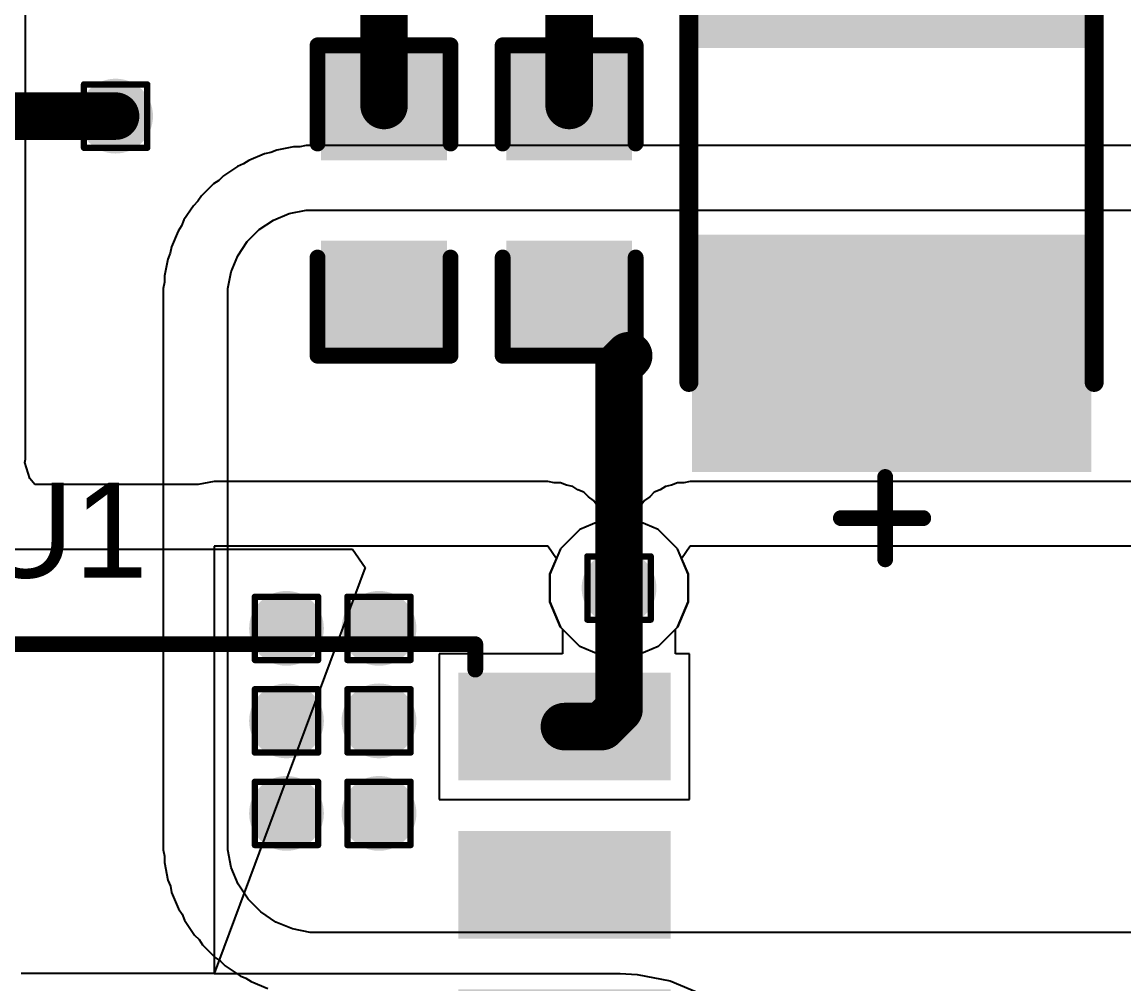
# Model space of a CAD drawing. Header units: inches. Extents: x -40 to 219, y 2 to 133.
# Drawn here: x 9.13 to 17.97, y 43.13 to 50.84 of the extents above; entities that cross this region are included whole.
import ezdxf

# ---------------------------------------------------------------- set-up
doc = ezdxf.new("R2010")
doc.units = ezdxf.units.IN
for name, color, linetype in [('Bottom Layer', 5, 'Continuous'), ('Drill Drawing', 1, 'Continuous'), ('Top Layer', 1, 'Continuous'), ('Top Overlay', 2, 'Continuous'), ('Top Paste', 8, 'Continuous'), ('Top Solder', 216, 'Continuous'), ('Via Holes', 16, 'Continuous')]:
    doc.layers.add(name, color=color, linetype=linetype)
doc.styles.add('Arial', font='', dxfattribs={"height": 0.2})
doc.styles.get('Arial').set_extended_font_data('Arial')

# ---------------------------------------------------------------- blocks, each defined once
blk = doc.blocks.new('SOP_8L_26')
at = {"layer": 'Top Layer'}
for points in [[(-3.44999945, 2.23500315), (-1.94999991, 2.23500315), (-1.94999991, 1.57500193), (-3.44999945, 1.57500193)], [(1.95000245, 2.23500569), (3.45000199, 2.23500569), (3.45000199, 1.57500447), (1.95000245, 1.57500447)], [(-3.44999183, 0.9649980699999999), (-1.94999229, 0.9649980699999999), (-1.94999229, 0.30499685), (-3.44999183, 0.30499685)], [(1.95000499, 0.9649980699999999), (3.45000453, 0.9649980699999999), (3.45000453, 0.30499685), (1.95000499, 0.30499685)], [(-3.44999437, -0.30500447), (-1.94999483, -0.30500447), (-1.94999483, -0.96500569), (-3.44999437, -0.96500569)], [(1.95000499, -0.30499685), (3.45000453, -0.30499685), (3.45000453, -0.9649980699999999), (1.95000499, -0.9649980699999999)], [(-3.449996909999999, -1.57499939), (-1.94999737, -1.57499939), (-1.94999737, -2.23500061), (-3.449996909999999, -2.23500061)], [(1.95000245, -1.57500193), (3.45000199, -1.57500193), (3.45000199, -2.23500315), (1.95000245, -2.23500315)]]:
    blk.add_hatch(color=1, dxfattribs=at).paths.add_polyline_path(points)
at = {"layer": 'Top Overlay'}
blk.add_hatch(color=2, dxfattribs=at).paths.add_polyline_path([(-1.85500518, 1.57479746), (-1.57560518, 1.57479746), (-1.57560518, 2.23519746), (-1.85500518, 2.23519746)])
at = {"layer": 'Top Paste'}
for points in [[(-3.44999945, 2.23500315), (-1.94999991, 2.23500315), (-1.94999991, 1.57500193), (-3.44999945, 1.57500193)], [(1.95000245, 2.23500569), (3.45000199, 2.23500569), (3.45000199, 1.57500447), (1.95000245, 1.57500447)], [(-3.44999183, 0.9649980699999999), (-1.94999229, 0.9649980699999999), (-1.94999229, 0.30499685), (-3.44999183, 0.30499685)], [(1.95000499, 0.9649980699999999), (3.45000453, 0.9649980699999999), (3.45000453, 0.30499685), (1.95000499, 0.30499685)], [(-3.44999437, -0.30500447), (-1.94999483, -0.30500447), (-1.94999483, -0.96500569), (-3.44999437, -0.96500569)], [(1.95000499, -0.30499685), (3.45000453, -0.30499685), (3.45000453, -0.9649980699999999), (1.95000499, -0.9649980699999999)], [(-3.449996909999999, -1.57499939), (-1.94999737, -1.57499939), (-1.94999737, -2.23500061), (-3.449996909999999, -2.23500061)], [(1.95000245, -1.57500193), (3.45000199, -1.57500193), (3.45000199, -2.23500315), (1.95000245, -2.23500315)]]:
    blk.add_hatch(color=8, dxfattribs=at).paths.add_polyline_path(points)
at = {"layer": 'Top Solder'}
for points in [[(-3.55159945, 2.33660315), (-1.84839991, 2.33660315), (-1.84839991, 1.47340193), (-3.55159945, 1.47340193)], [(1.84840245, 2.33660569), (3.55160199, 2.33660569), (3.55160199, 1.47340447), (1.84840245, 1.47340447)], [(-3.55159183, 1.06659807), (-1.84839229, 1.06659807), (-1.84839229, 0.20339685), (-3.55159183, 0.20339685)], [(1.84840499, 1.06659807), (3.55160453, 1.06659807), (3.55160453, 0.20339685), (1.84840499, 0.20339685)], [(-3.55159437, -0.20340447), (-1.84839483, -0.20340447), (-1.84839483, -1.06660569), (-3.55159437, -1.06660569)], [(1.84840499, -0.20339685), (3.55160453, -0.20339685), (3.55160453, -1.06659807), (1.84840499, -1.06659807)], [(-3.55159691, -1.47339939), (-1.84839737, -1.47339939), (-1.84839737, -2.33660061), (-3.55159691, -2.33660061)], [(1.84840245, -1.47340193), (3.55160199, -1.47340193), (3.55160199, -2.33660315), (1.84840245, -2.33660315)]]:
    blk.add_hatch(color=216, dxfattribs=at).paths.add_polyline_path(points)
at = {"layer": 'Top Overlay'}
for points in [[(-1.98559674, 2.5654, 0.127, 0.127, 0), (-1.98559928, 2.36220254, 0.127, 0.127, 0)], [(2.07840326, 2.5654, 0.127, 0.127, 0), (-1.98559674, 2.5654, 0.127, 0.127, 0)], [(2.0784058, 2.36220254, 0.127, 0.127, 0), (2.07840326, 2.5654, 0.127, 0.127, 0)], [(-3.82349756, 1.8415, 0.127, 0.127, 0), (-3.8235001, 2.09550508, 0.127, 0.127, 0)], [(-3.69649502, 1.96849746, 0.127, 0.127, 0), (-3.8235001, 2.09550508, 0.127, 0.127, 0)], [(-3.69649502, 1.96849746, 0.127, 0.127, 0), (-3.82349756, 1.8415, 0.127, 0.127, 0)], [(-1.98559674, -2.56540254, 0.127, 0.127, 0), (-1.98559928, -2.3622, 0.127, 0.127, 0)], [(2.0784058, -2.36220254, 0.127, 0.127, 0), (2.07840326, -2.5654, 0.127, 0.127, 0)], [(2.07840326, -2.5654, 0.127, 0.127, 0), (-1.98559674, -2.56540254, 0.127, 0.127, 0)]]:
    blk.add_lwpolyline(points, format="xyseb", dxfattribs=at)
for points in [[(-2.01734674, 2.5654, 0.0635, 0.0635, 1), (-1.95384674, 2.5654, 0.0635, 0.0635, 1)], [(-2.01734674, 2.5654, 0.0635, 0.0635, 1), (-1.95384674, 2.5654, 0.0635, 0.0635, 1)], [(2.04665326, 2.5654, 0.0635, 0.0635, 1), (2.11015326, 2.5654, 0.0635, 0.0635, 1)], [(2.04665326, 2.5654, 0.0635, 0.0635, 1), (2.11015326, 2.5654, 0.0635, 0.0635, 1)], [(-2.01734928, 2.36220254, 0.0635, 0.0635, 1), (-1.95384928, 2.36220254, 0.0635, 0.0635, 1)], [(2.0466558, 2.36220254, 0.0635, 0.0635, 1), (2.1101558, 2.36220254, 0.0635, 0.0635, 1)], [(-3.8552501, 2.09550508, 0.0635, 0.0635, 1), (-3.7917501, 2.09550508, 0.0635, 0.0635, 1)], [(-3.8552501, 2.09550508, 0.0635, 0.0635, 1), (-3.7917501, 2.09550508, 0.0635, 0.0635, 1)], [(-3.72824502, 1.96849746, 0.0635, 0.0635, 1), (-3.66474502, 1.96849746, 0.0635, 0.0635, 1)], [(-3.72824502, 1.96849746, 0.0635, 0.0635, 1), (-3.66474502, 1.96849746, 0.0635, 0.0635, 1)], [(-3.85524756, 1.8415, 0.0635, 0.0635, 1), (-3.79174756, 1.8415, 0.0635, 0.0635, 1)], [(-3.85524756, 1.8415, 0.0635, 0.0635, 1), (-3.79174756, 1.8415, 0.0635, 0.0635, 1)], [(-2.01734928, -2.3622, 0.0635, 0.0635, 1), (-1.95384928, -2.3622, 0.0635, 0.0635, 1)], [(2.0466558, -2.36220254, 0.0635, 0.0635, 1), (2.1101558, -2.36220254, 0.0635, 0.0635, 1)], [(-2.01734674, -2.56540254, 0.0635, 0.0635, 1), (-1.95384674, -2.56540254, 0.0635, 0.0635, 1)], [(-2.01734674, -2.56540254, 0.0635, 0.0635, 1), (-1.95384674, -2.56540254, 0.0635, 0.0635, 1)], [(2.04665326, -2.5654, 0.0635, 0.0635, 1), (2.11015326, -2.5654, 0.0635, 0.0635, 1)], [(2.04665326, -2.5654, 0.0635, 0.0635, 1), (2.11015326, -2.5654, 0.0635, 0.0635, 1)]]:
    blk.add_lwpolyline(points, format="xyseb", close=True, dxfattribs=at)
blk = doc.blocks.new('C____B_209')
at = {"layer": 'Top Layer'}
for points in [[(-2.55000125, -1.49999446), (-2.55000125, 1.50000462), (-0.8500021099999997, 1.50000462), (-0.8500021100000001, -1.49999446)], [(0.8499995699999998, -1.49999446), (0.84999957, 1.50000462), (2.54999871, 1.50000462), (2.54999871, -1.49999446)]]:
    blk.add_hatch(color=1, dxfattribs=at).paths.add_polyline_path(points)
at = {"layer": 'Top Paste'}
for points in [[(-2.55000125, -1.49999446), (-2.55000125, 1.50000462), (-0.8500021099999997, 1.50000462), (-0.8500021100000001, -1.49999446)], [(0.8499995699999998, -1.49999446), (0.84999957, 1.50000462), (2.54999871, 1.50000462), (2.54999871, -1.49999446)]]:
    blk.add_hatch(color=8, dxfattribs=at).paths.add_polyline_path(points)
at = {"layer": 'Top Solder'}
for points in [[(-2.65160125, -1.60159446), (-2.65160125, 1.60160462), (-0.7484021099999998, 1.60160462), (-0.7484021100000001, -1.60159446)], [(0.7483995699999998, -1.60159446), (0.7483995700000001, 1.60160462), (2.65159871, 1.60160462), (2.65159871, -1.60159446)]]:
    blk.add_hatch(color=216, dxfattribs=at).paths.add_polyline_path(points)
at = {"layer": 'Top Overlay'}
for points in [[(-1.93413888, 1.62560254, 0.1524, 0.1524, 0), (2.02826366, 1.6256, 0.1524, 0.1524, 0)], [(-3.02260254, 0.40640508, 0.127, 0.127, 0), (-3.0226, -0.25399746, 0.127, 0.127, 0)], [(-3.35280254, 0.05080508, 0.127, 0.127, 0), (-2.6924, 0.05080253999999999, 0.127, 0.127, 0)], [(-1.93413888, -1.62559746, 0.1524, 0.1524, 0), (2.02826366, -1.6256, 0.1524, 0.1524, 0)]]:
    blk.add_lwpolyline(points, format="xyseb", dxfattribs=at)
for points in [[(-1.97223888, 1.62560254, 0.0762, 0.0762, 1), (-1.89603888, 1.62560254, 0.0762, 0.0762, 1)], [(1.99016366, 1.6256, 0.0762, 0.0762, 1), (2.06636366, 1.6256, 0.0762, 0.0762, 1)], [(-3.05435254, 0.40640508, 0.0635, 0.0635, 1), (-2.99085254, 0.40640508, 0.0635, 0.0635, 1)], [(-3.38455254, 0.05080508, 0.0635, 0.0635, 1), (-3.32105254, 0.05080508, 0.0635, 0.0635, 1)], [(-2.72415, 0.05080253999999999, 0.0635, 0.0635, 1), (-2.66065, 0.05080253999999999, 0.0635, 0.0635, 1)], [(-3.05435, -0.25399746, 0.0635, 0.0635, 1), (-2.99085, -0.25399746, 0.0635, 0.0635, 1)], [(-1.97223888, -1.62559746, 0.0762, 0.0762, 1), (-1.89603888, -1.62559746, 0.0762, 0.0762, 1)], [(1.99016366, -1.6256, 0.0762, 0.0762, 1), (2.06636366, -1.6256, 0.0762, 0.0762, 1)]]:
    blk.add_lwpolyline(points, format="xyseb", close=True, dxfattribs=at)
blk = doc.blocks.new('C___0603_210')
at = {"layer": 'Top Layer'}
for points in [[(-0.3809999999999999, 0.4445), (-0.3809999999999999, -0.4445), (-1.143, -0.4445), (-1.143, 0.4445)], [(1.14299746, 0.4445), (1.14299746, -0.4445), (0.38099746, -0.4445), (0.38099746, 0.4445)]]:
    blk.add_hatch(color=1, dxfattribs=at).paths.add_polyline_path(points)
at = {"layer": 'Top Paste'}
for points in [[(-0.3809999999999999, 0.4445), (-0.3809999999999999, -0.4445), (-1.143, -0.4445), (-1.143, 0.4445)], [(1.14299746, 0.4445), (1.14299746, -0.4445), (0.38099746, -0.4445), (0.38099746, 0.4445)]]:
    blk.add_hatch(color=8, dxfattribs=at).paths.add_polyline_path(points)
at = {"layer": 'Top Solder'}
for points in [[(-0.3210001199999999, 0.50449988), (-0.3210001199999999, -0.50449988), (-1.20299988, -0.50449988), (-1.20299988, 0.50449988)], [(1.20299734, 0.50449988), (1.20299734, -0.50449988), (0.32099758, -0.50449988), (0.32099758, 0.50449988)]]:
    blk.add_hatch(color=216, dxfattribs=at).paths.add_polyline_path(points)
at = {"layer": 'Top Overlay'}
for points in [[(-0.45720254, 0.5334, 0.127, 0.127, 0), (-1.24460254, 0.5334, 0.127, 0.127, 0)], [(-1.24460254, -0.5334, 0.127, 0.127, 0), (-1.24460254, 0.5334, 0.127, 0.127, 0)], [(1.2446, 0.53339492, 0.127, 0.127, 0), (0.4571999999999999, 0.5334, 0.127, 0.127, 0)], [(1.24459492, -0.5334, 0.127, 0.127, 0), (1.2446, 0.53339492, 0.127, 0.127, 0)], [(-0.45720254, -0.5334, 0.127, 0.127, 0), (-1.24460254, -0.5334, 0.127, 0.127, 0)], [(1.24459492, -0.5334, 0.127, 0.127, 0), (0.45720254, -0.5333974599999999, 0.127, 0.127, 0)]]:
    blk.add_lwpolyline(points, format="xyseb", dxfattribs=at)
for points in [[(-1.27635254, 0.5334, 0.0635, 0.0635, 1), (-1.21285254, 0.5334, 0.0635, 0.0635, 1)], [(-1.27635254, 0.5334, 0.0635, 0.0635, 1), (-1.21285254, 0.5334, 0.0635, 0.0635, 1)], [(-0.4889525399999999, 0.5334, 0.0635, 0.0635, 1), (-0.42545254, 0.5334, 0.0635, 0.0635, 1)], [(0.42545, 0.5334, 0.0635, 0.0635, 1), (0.4889499999999999, 0.5334, 0.0635, 0.0635, 1)], [(1.21285, 0.53339492, 0.0635, 0.0635, 1), (1.27635, 0.53339492, 0.0635, 0.0635, 1)], [(1.21285, 0.53339492, 0.0635, 0.0635, 1), (1.27635, 0.53339492, 0.0635, 0.0635, 1)], [(-1.27635254, -0.5334, 0.0635, 0.0635, 1), (-1.21285254, -0.5334, 0.0635, 0.0635, 1)], [(-1.27635254, -0.5334, 0.0635, 0.0635, 1), (-1.21285254, -0.5334, 0.0635, 0.0635, 1)], [(-0.4889525399999999, -0.5334, 0.0635, 0.0635, 1), (-0.42545254, -0.5334, 0.0635, 0.0635, 1)], [(0.42545254, -0.5333974599999999, 0.0635, 0.0635, 1), (0.4889525399999999, -0.5333974599999999, 0.0635, 0.0635, 1)], [(1.21284492, -0.5334, 0.0635, 0.0635, 1), (1.27634492, -0.5334, 0.0635, 0.0635, 1)], [(1.21284492, -0.5334, 0.0635, 0.0635, 1), (1.27634492, -0.5334, 0.0635, 0.0635, 1)]]:
    blk.add_lwpolyline(points, format="xyseb", close=True, dxfattribs=at)
blk = doc.blocks.new('C___0603_211')
at = {"layer": 'Top Layer'}
for points in [[(-0.38099746, 0.44450254), (-0.38099746, -0.44449746), (-1.14299746, -0.44449746), (-1.14299746, 0.44450254)], [(1.143, 0.4445), (1.143, -0.4445), (0.3809999999999999, -0.4445), (0.3809999999999999, 0.4445)]]:
    blk.add_hatch(color=1, dxfattribs=at).paths.add_polyline_path(points)
at = {"layer": 'Top Paste'}
for points in [[(-0.38099746, 0.44450254), (-0.38099746, -0.44449746), (-1.14299746, -0.44449746), (-1.14299746, 0.44450254)], [(1.143, 0.4445), (1.143, -0.4445), (0.3809999999999999, -0.4445), (0.3809999999999999, 0.4445)]]:
    blk.add_hatch(color=8, dxfattribs=at).paths.add_polyline_path(points)
at = {"layer": 'Top Solder'}
for points in [[(-0.32099758, 0.50450242), (-0.32099758, -0.50449734), (-1.20299734, -0.50449734), (-1.20299734, 0.50450242)], [(1.20299988, 0.50449988), (1.20299988, -0.50449988), (0.3210001199999999, -0.50449988), (0.3210001199999999, 0.50449988)]]:
    blk.add_hatch(color=216, dxfattribs=at).paths.add_polyline_path(points)
at = {"layer": 'Top Overlay'}
for points in [[(-1.2446, 0.5333974599999999, 0.127, 0.127, 0), (-0.45719238, 0.5334, 0.127, 0.127, 0)], [(-1.24459492, -0.5334, 0.127, 0.127, 0), (-1.2446, 0.5333974599999999, 0.127, 0.127, 0)], [(1.2446, 0.5334, 0.127, 0.127, 0), (0.45720254, 0.5334, 0.127, 0.127, 0)], [(1.24460254, -0.5334, 0.127, 0.127, 0), (1.2446, 0.5334, 0.127, 0.127, 0)], [(-0.4571949199999999, -0.5334, 0.127, 0.127, 0), (-1.24459492, -0.5334, 0.127, 0.127, 0)], [(1.24460254, -0.5334, 0.127, 0.127, 0), (0.45720254, -0.5334, 0.127, 0.127, 0)]]:
    blk.add_lwpolyline(points, format="xyseb", dxfattribs=at)
for points in [[(-1.27635, 0.5333974599999999, 0.0635, 0.0635, 1), (-1.21285, 0.5333974599999999, 0.0635, 0.0635, 1)], [(-1.27635, 0.5333974599999999, 0.0635, 0.0635, 1), (-1.21285, 0.5333974599999999, 0.0635, 0.0635, 1)], [(-0.48894238, 0.5334, 0.0635, 0.0635, 1), (-0.42544238, 0.5334, 0.0635, 0.0635, 1)], [(0.42545254, 0.5334, 0.0635, 0.0635, 1), (0.4889525399999999, 0.5334, 0.0635, 0.0635, 1)], [(1.21285, 0.5334, 0.0635, 0.0635, 1), (1.27635, 0.5334, 0.0635, 0.0635, 1)], [(1.21285, 0.5334, 0.0635, 0.0635, 1), (1.27635, 0.5334, 0.0635, 0.0635, 1)], [(-1.27634492, -0.5334, 0.0635, 0.0635, 1), (-1.21284492, -0.5334, 0.0635, 0.0635, 1)], [(-1.27634492, -0.5334, 0.0635, 0.0635, 1), (-1.21284492, -0.5334, 0.0635, 0.0635, 1)], [(-0.48894492, -0.5334, 0.0635, 0.0635, 1), (-0.4254449199999999, -0.5334, 0.0635, 0.0635, 1)], [(0.42545254, -0.5334, 0.0635, 0.0635, 1), (0.4889525399999999, -0.5334, 0.0635, 0.0635, 1)], [(1.21285254, -0.5334, 0.0635, 0.0635, 1), (1.27635254, -0.5334, 0.0635, 0.0635, 1)], [(1.21285254, -0.5334, 0.0635, 0.0635, 1), (1.27635254, -0.5334, 0.0635, 0.0635, 1)]]:
    blk.add_lwpolyline(points, format="xyseb", close=True, dxfattribs=at)

msp = doc.modelspace()

# ---------------------------------------------------------------- hatches: boundary and pattern name
at = {"layer": 'Bottom Layer'}
h = msp.add_hatch(color=5, dxfattribs=at)
edge = h.paths.add_edge_path()
edge.add_arc((9.87673666, 50.08939182), 0.2999994, 0, 360)
h = msp.add_hatch(color=5, dxfattribs=at)
edge = h.paths.add_edge_path()
edge.add_arc((13.91535698, 46.30455306), 0.2999994, 0, 360)
h = msp.add_hatch(color=5, dxfattribs=at)
edge = h.paths.add_edge_path()
edge.add_arc((11.24762038, 45.98099261999999), 0.2999994, 0, 360)
h = msp.add_hatch(color=5, dxfattribs=at)
edge = h.paths.add_edge_path()
edge.add_arc((11.98960772, 45.98099261999999), 0.2999994, 0, 360)
h = msp.add_hatch(color=5, dxfattribs=at)
edge = h.paths.add_edge_path()
edge.add_arc((11.24762038, 45.23900527999999), 0.2999994, 0, 360)
h = msp.add_hatch(color=5, dxfattribs=at)
edge = h.paths.add_edge_path()
edge.add_arc((11.98960772, 45.23900527999999), 0.2999994, 0, 360)
h = msp.add_hatch(color=5, dxfattribs=at)
edge = h.paths.add_edge_path()
edge.add_arc((11.24762038, 44.49701794), 0.2999994, 0, 360)
h = msp.add_hatch(color=5, dxfattribs=at)
edge = h.paths.add_edge_path()
edge.add_arc((11.98960772, 44.49701794), 0.2999994, 0, 360)
at = {"layer": 'Top Layer'}
h = msp.add_hatch(color=1, dxfattribs=at)
edge = h.paths.add_edge_path()
edge.add_arc((9.87673666, 50.08939182), 0.2999994, 0, 360)
h = msp.add_hatch(color=1, dxfattribs=at)
edge = h.paths.add_edge_path()
edge.add_arc((13.91535698, 46.30455306), 0.2999994, 0, 360)
h = msp.add_hatch(color=1, dxfattribs=at)
edge = h.paths.add_edge_path()
edge.add_arc((11.24762038, 45.98099261999999), 0.2999994, 0, 360)
h = msp.add_hatch(color=1, dxfattribs=at)
edge = h.paths.add_edge_path()
edge.add_arc((11.98960772, 45.98099261999999), 0.2999994, 0, 360)
h = msp.add_hatch(color=1, dxfattribs=at)
edge = h.paths.add_edge_path()
edge.add_arc((11.24762038, 45.23900527999999), 0.2999994, 0, 360)
h = msp.add_hatch(color=1, dxfattribs=at)
edge = h.paths.add_edge_path()
edge.add_arc((11.98960772, 45.23900527999999), 0.2999994, 0, 360)
h = msp.add_hatch(color=1, dxfattribs=at)
edge = h.paths.add_edge_path()
edge.add_arc((11.24762038, 44.49701794), 0.2999994, 0, 360)
h = msp.add_hatch(color=1, dxfattribs=at)
edge = h.paths.add_edge_path()
edge.add_arc((11.98960772, 44.49701794), 0.2999994, 0, 360)
at = {"layer": 'Via Holes'}
h = msp.add_hatch(color=7, dxfattribs=at)
edge = h.paths.add_edge_path()
edge.add_arc((9.87673666, 50.08939182), 0.1499997, 0, 360)
h = msp.add_hatch(color=7, dxfattribs=at)
edge = h.paths.add_edge_path()
edge.add_arc((13.91535698, 46.30455306), 0.1499997, 0, 360)
h = msp.add_hatch(color=7, dxfattribs=at)
edge = h.paths.add_edge_path()
edge.add_arc((11.24762038, 45.98099261999999), 0.1499997, 0, 360)
h = msp.add_hatch(color=7, dxfattribs=at)
edge = h.paths.add_edge_path()
edge.add_arc((11.98960772, 45.98099261999999), 0.1499997, 0, 360)
h = msp.add_hatch(color=7, dxfattribs=at)
edge = h.paths.add_edge_path()
edge.add_arc((11.24762038, 45.23900527999999), 0.1499997, 0, 360)
h = msp.add_hatch(color=7, dxfattribs=at)
edge = h.paths.add_edge_path()
edge.add_arc((11.98960772, 45.23900527999999), 0.1499997, 0, 360)
h = msp.add_hatch(color=7, dxfattribs=at)
edge = h.paths.add_edge_path()
edge.add_arc((11.24762038, 44.49701794), 0.1499997, 0, 360)
h = msp.add_hatch(color=7, dxfattribs=at)
edge = h.paths.add_edge_path()
edge.add_arc((11.98960772, 44.49701794), 0.1499997, 0, 360)

# ---------------------------------------------------------------- linework, layer by layer
at = {"layer": 'Bottom Layer'}
for p, q in [((9.153951719999998, 47.4218), (9.153954259999999, 53.62142692)), ((9.153951719999998, 47.33924238), (9.153951719999998, 47.4218)), ((9.148445, 47.311564), (9.153951719999998, 47.33924238)), ((9.1887802, 47.18362928), (9.148445, 47.311564)), ((9.22970722, 47.13376146), (9.1887802, 47.18362928)), ((10.53944806, 47.13376146), (9.22970722, 47.13376146)), ((10.668, 47.15933164), (10.53944806, 47.13376146)), ((13.34525652, 47.15933164), (10.668, 47.15933164)), ((13.39528944, 47.14937991999999), (13.34525652, 47.15933164)), ((13.4463028, 47.14937991999999), (13.39528944, 47.14937991999999)), ((13.4934325, 47.12985748), (13.4463028, 47.14937991999999)), ((13.54346796, 47.11990575999999), (13.4934325, 47.12985748)), ((13.58588342, 47.09156444), (13.54346796, 47.11990575999999)), ((14.287246, 47.11990322), (14.24483054, 47.0915619)), ((14.33727892, 47.12985493999999), (14.287246, 47.11990322)), ((14.38441624, 47.14937991999999), (14.33727892, 47.12985493999999)), ((14.43543214, 47.14937738), (14.38441624, 47.14937991999999)), ((14.48545744, 47.1593291), (14.43543214, 47.14937738)), ((21.0796632, 47.15932656), (14.48545744, 47.1593291)), ((13.63301566, 47.072042), (13.58588342, 47.09156444)), ((13.66908874, 47.03596892), (13.63301566, 47.072042)), ((13.7115042, 47.0076276), (13.66908874, 47.03596892)), ((14.1616303, 47.03596892), (14.11920976, 47.00762506)), ((14.19770338, 47.072042), (14.1616303, 47.03596892)), ((14.24483054, 47.0915619), (14.19770338, 47.072042)), ((13.73984806, 46.96520706), (13.7115042, 47.0076276)), ((13.77591606, 46.92913906), (13.73984806, 46.96520706)), ((14.09086844, 46.96520959999999), (14.05480044, 46.9291416)), ((14.11920976, 47.00762506), (14.09086844, 46.96520959999999)), ((13.81334296, 46.87312698), (13.77591606, 46.92913906)), ((13.87987572, 46.85565432), (13.81334296, 46.87312698)), ((13.95085094, 46.85565432), (13.87987572, 46.85565432)), ((14.017371, 46.87312698), (13.95085094, 46.85565432)), ((14.05480044, 46.9291416), (14.017371, 46.87312698)), ((8.89028194, 46.61580974), (11.77647886, 46.61580974)), ((10.668, 46.64137992), (10.668, 43.21237992)), ((13.34525652, 46.64137992), (10.668, 46.64137992)), ((11.77647886, 46.61580974), (11.87798234, 46.46982832)), ((13.41314564, 46.53977738), (13.34525652, 46.64137992)), ((14.48545744, 46.64137737999999), (14.41756832, 46.53977738)), ((21.07967082, 46.64137484), (14.48545744, 46.64137737999999)), ((13.36135758, 46.41475096), (13.41314564, 46.53977738)), ((14.41756832, 46.53977738), (14.46935638, 46.41475096)), ((11.87798234, 46.46982832), (10.668, 43.21237992)), ((13.36135758, 46.19435516), (13.36135758, 46.41475096)), ((14.46935638, 46.41475096), (14.46935638, 46.19435516)), ((13.44569828, 45.9907386), (13.36135758, 46.19435516)), ((14.46935638, 46.19435516), (14.38501568, 45.9907386)), ((13.60154252, 45.83489436), (13.44569828, 45.9907386)), ((14.38501568, 45.9907386), (14.22917144, 45.83489436)), ((13.80515908, 45.75055366), (13.60154252, 45.83489436)), ((14.22917144, 45.83489436), (14.02555488, 45.75055366)), ((14.02555488, 45.75055366), (13.80515908, 45.75055366)), ((10.668, 43.21237992), (9.118599999999999, 43.21237992)), ((10.668, 43.21237992), (13.19641506, 43.21237992)), ((13.19641506, 43.21237992), (13.92559318, 43.21238246)), ((13.92559318, 43.21238246), (14.06054338, 43.20574544)), ((14.06054338, 43.20574544), (14.32526218, 43.1530887)), ((14.32526218, 43.1530887), (14.5746216, 43.04980214))]:
    msp.add_line(p, q, dxfattribs=at)
for points in [[(13.91535698, 48.09025942, 0.3809999999999999, 0.3809999999999999, 0), (13.99306828, 48.16797072, 0.3809999999999999, 0.3809999999999999, 0)], [(13.91535698, 46.30455306, 0.3809999999999999, 0.3809999999999999, 0), (13.91535698, 48.09025942, 0.3809999999999999, 0.3809999999999999, 0)]]:
    msp.add_lwpolyline(points, format="xyseb", dxfattribs=at)
for points in [[(13.89781828, 48.16797072, 0.1905, 0.1905, 1), (14.08831828, 48.16797072, 0.1905, 0.1905, 1)], [(13.82010698, 48.09025942, 0.1905, 0.1905, 1), (14.01060698, 48.09025942, 0.1905, 0.1905, 1)], [(13.82010698, 48.09025942, 0.1905, 0.1905, 1), (14.01060698, 48.09025942, 0.1905, 0.1905, 1)], [(13.82010698, 46.30455306, 0.1905, 0.1905, 1), (14.01060698, 46.30455306, 0.1905, 0.1905, 1)]]:
    msp.add_lwpolyline(points, format="xyseb", close=True, dxfattribs=at)
at = {"layer": 'Drill Drawing'}
for points in [[(9.62273666, 50.34339182, 0.0508, 0.0508, 0), (10.13073666, 50.34339182, 0.0508, 0.0508, 0)], [(9.62273666, 49.83539182, 0.0508, 0.0508, 0), (9.62273666, 50.34339182, 0.0508, 0.0508, 0)], [(10.13073666, 49.83539182, 0.0508, 0.0508, 0), (10.13073666, 50.34339182, 0.0508, 0.0508, 0)], [(9.62273666, 49.83539182, 0.0508, 0.0508, 0), (10.13073666, 49.83539182, 0.0508, 0.0508, 0)], [(13.66135698, 46.55855306, 0.0508, 0.0508, 0), (14.16935698, 46.55855306, 0.0508, 0.0508, 0)], [(13.66135698, 46.05055306, 0.0508, 0.0508, 0), (13.66135698, 46.55855306, 0.0508, 0.0508, 0)], [(14.16935698, 46.05055306, 0.0508, 0.0508, 0), (14.16935698, 46.55855306, 0.0508, 0.0508, 0)], [(10.99362038, 46.23499262, 0.0508, 0.0508, 0), (11.50162038, 46.23499262, 0.0508, 0.0508, 0)], [(10.99362038, 45.72699262, 0.0508, 0.0508, 0), (10.99362038, 46.23499262, 0.0508, 0.0508, 0)], [(11.50162038, 45.72699262, 0.0508, 0.0508, 0), (11.50162038, 46.23499262, 0.0508, 0.0508, 0)], [(11.73560772, 46.23499262, 0.0508, 0.0508, 0), (12.24360772, 46.23499262, 0.0508, 0.0508, 0)], [(11.73560772, 45.72699262, 0.0508, 0.0508, 0), (11.73560772, 46.23499262, 0.0508, 0.0508, 0)], [(12.24360772, 45.72699262, 0.0508, 0.0508, 0), (12.24360772, 46.23499262, 0.0508, 0.0508, 0)], [(13.66135698, 46.05055306, 0.0508, 0.0508, 0), (14.16935698, 46.05055306, 0.0508, 0.0508, 0)], [(10.99362038, 45.72699262, 0.0508, 0.0508, 0), (11.50162038, 45.72699262, 0.0508, 0.0508, 0)], [(11.73560772, 45.72699262, 0.0508, 0.0508, 0), (12.24360772, 45.72699262, 0.0508, 0.0508, 0)], [(10.99362038, 45.49300528, 0.0508, 0.0508, 0), (11.50162038, 45.49300528, 0.0508, 0.0508, 0)], [(10.99362038, 44.98500528, 0.0508, 0.0508, 0), (10.99362038, 45.49300528, 0.0508, 0.0508, 0)], [(11.50162038, 44.98500528, 0.0508, 0.0508, 0), (11.50162038, 45.49300528, 0.0508, 0.0508, 0)], [(11.73560772, 45.49300528, 0.0508, 0.0508, 0), (12.24360772, 45.49300528, 0.0508, 0.0508, 0)], [(11.73560772, 44.98500528, 0.0508, 0.0508, 0), (11.73560772, 45.49300528, 0.0508, 0.0508, 0)], [(12.24360772, 44.98500528, 0.0508, 0.0508, 0), (12.24360772, 45.49300528, 0.0508, 0.0508, 0)], [(10.99362038, 44.98500528, 0.0508, 0.0508, 0), (11.50162038, 44.98500528, 0.0508, 0.0508, 0)], [(11.73560772, 44.98500528, 0.0508, 0.0508, 0), (12.24360772, 44.98500528, 0.0508, 0.0508, 0)], [(10.99362038, 44.75101794, 0.0508, 0.0508, 0), (11.50162038, 44.75101794, 0.0508, 0.0508, 0)], [(10.99362038, 44.24301794, 0.0508, 0.0508, 0), (10.99362038, 44.75101794, 0.0508, 0.0508, 0)], [(11.50162038, 44.24301794, 0.0508, 0.0508, 0), (11.50162038, 44.75101794, 0.0508, 0.0508, 0)], [(11.73560772, 44.75101794, 0.0508, 0.0508, 0), (12.24360772, 44.75101794, 0.0508, 0.0508, 0)], [(11.73560772, 44.24301794, 0.0508, 0.0508, 0), (11.73560772, 44.75101794, 0.0508, 0.0508, 0)], [(12.24360772, 44.24301794, 0.0508, 0.0508, 0), (12.24360772, 44.75101794, 0.0508, 0.0508, 0)], [(10.99362038, 44.24301794, 0.0508, 0.0508, 0), (11.50162038, 44.24301794, 0.0508, 0.0508, 0)], [(11.73560772, 44.24301794, 0.0508, 0.0508, 0), (12.24360772, 44.24301794, 0.0508, 0.0508, 0)]]:
    msp.add_lwpolyline(points, format="xyseb", dxfattribs=at)
for points in [[(9.61003666, 50.34339182, 0.0254, 0.0254, 1), (9.63543666, 50.34339182, 0.0254, 0.0254, 1)], [(9.61003666, 50.34339182, 0.0254, 0.0254, 1), (9.63543666, 50.34339182, 0.0254, 0.0254, 1)], [(10.11803666, 50.34339182, 0.0254, 0.0254, 1), (10.14343666, 50.34339182, 0.0254, 0.0254, 1)], [(10.11803666, 50.34339182, 0.0254, 0.0254, 1), (10.14343666, 50.34339182, 0.0254, 0.0254, 1)], [(9.61003666, 49.83539182, 0.0254, 0.0254, 1), (9.63543666, 49.83539182, 0.0254, 0.0254, 1)], [(9.61003666, 49.83539182, 0.0254, 0.0254, 1), (9.63543666, 49.83539182, 0.0254, 0.0254, 1)], [(10.11803666, 49.83539182, 0.0254, 0.0254, 1), (10.14343666, 49.83539182, 0.0254, 0.0254, 1)], [(10.11803666, 49.83539182, 0.0254, 0.0254, 1), (10.14343666, 49.83539182, 0.0254, 0.0254, 1)], [(13.64865698, 46.55855306, 0.0254, 0.0254, 1), (13.67405698, 46.55855306, 0.0254, 0.0254, 1)], [(13.64865698, 46.55855306, 0.0254, 0.0254, 1), (13.67405698, 46.55855306, 0.0254, 0.0254, 1)], [(14.15665698, 46.55855306, 0.0254, 0.0254, 1), (14.18205698, 46.55855306, 0.0254, 0.0254, 1)], [(14.15665698, 46.55855306, 0.0254, 0.0254, 1), (14.18205698, 46.55855306, 0.0254, 0.0254, 1)], [(10.98092038, 46.23499262, 0.0254, 0.0254, 1), (11.00632038, 46.23499262, 0.0254, 0.0254, 1)], [(10.98092038, 46.23499262, 0.0254, 0.0254, 1), (11.00632038, 46.23499262, 0.0254, 0.0254, 1)], [(11.48892038, 46.23499262, 0.0254, 0.0254, 1), (11.51432038, 46.23499262, 0.0254, 0.0254, 1)], [(11.48892038, 46.23499262, 0.0254, 0.0254, 1), (11.51432038, 46.23499262, 0.0254, 0.0254, 1)], [(11.72290772, 46.23499262, 0.0254, 0.0254, 1), (11.74830772, 46.23499262, 0.0254, 0.0254, 1)], [(11.72290772, 46.23499262, 0.0254, 0.0254, 1), (11.74830772, 46.23499262, 0.0254, 0.0254, 1)], [(12.23090772, 46.23499262, 0.0254, 0.0254, 1), (12.25630772, 46.23499262, 0.0254, 0.0254, 1)], [(12.23090772, 46.23499262, 0.0254, 0.0254, 1), (12.25630772, 46.23499262, 0.0254, 0.0254, 1)], [(13.64865698, 46.05055306, 0.0254, 0.0254, 1), (13.67405698, 46.05055306, 0.0254, 0.0254, 1)], [(13.64865698, 46.05055306, 0.0254, 0.0254, 1), (13.67405698, 46.05055306, 0.0254, 0.0254, 1)], [(14.15665698, 46.05055306, 0.0254, 0.0254, 1), (14.18205698, 46.05055306, 0.0254, 0.0254, 1)], [(14.15665698, 46.05055306, 0.0254, 0.0254, 1), (14.18205698, 46.05055306, 0.0254, 0.0254, 1)], [(10.98092038, 45.72699262, 0.0254, 0.0254, 1), (11.00632038, 45.72699262, 0.0254, 0.0254, 1)], [(10.98092038, 45.72699262, 0.0254, 0.0254, 1), (11.00632038, 45.72699262, 0.0254, 0.0254, 1)], [(11.48892038, 45.72699262, 0.0254, 0.0254, 1), (11.51432038, 45.72699262, 0.0254, 0.0254, 1)], [(11.48892038, 45.72699262, 0.0254, 0.0254, 1), (11.51432038, 45.72699262, 0.0254, 0.0254, 1)], [(11.72290772, 45.72699262, 0.0254, 0.0254, 1), (11.74830772, 45.72699262, 0.0254, 0.0254, 1)], [(11.72290772, 45.72699262, 0.0254, 0.0254, 1), (11.74830772, 45.72699262, 0.0254, 0.0254, 1)], [(12.23090772, 45.72699262, 0.0254, 0.0254, 1), (12.25630772, 45.72699262, 0.0254, 0.0254, 1)], [(12.23090772, 45.72699262, 0.0254, 0.0254, 1), (12.25630772, 45.72699262, 0.0254, 0.0254, 1)], [(10.98092038, 45.49300528, 0.0254, 0.0254, 1), (11.00632038, 45.49300528, 0.0254, 0.0254, 1)], [(10.98092038, 45.49300528, 0.0254, 0.0254, 1), (11.00632038, 45.49300528, 0.0254, 0.0254, 1)], [(11.48892038, 45.49300528, 0.0254, 0.0254, 1), (11.51432038, 45.49300528, 0.0254, 0.0254, 1)], [(11.48892038, 45.49300528, 0.0254, 0.0254, 1), (11.51432038, 45.49300528, 0.0254, 0.0254, 1)], [(11.72290772, 45.49300528, 0.0254, 0.0254, 1), (11.74830772, 45.49300528, 0.0254, 0.0254, 1)], [(11.72290772, 45.49300528, 0.0254, 0.0254, 1), (11.74830772, 45.49300528, 0.0254, 0.0254, 1)], [(12.23090772, 45.49300528, 0.0254, 0.0254, 1), (12.25630772, 45.49300528, 0.0254, 0.0254, 1)], [(12.23090772, 45.49300528, 0.0254, 0.0254, 1), (12.25630772, 45.49300528, 0.0254, 0.0254, 1)], [(10.98092038, 44.98500528, 0.0254, 0.0254, 1), (11.00632038, 44.98500528, 0.0254, 0.0254, 1)], [(10.98092038, 44.98500528, 0.0254, 0.0254, 1), (11.00632038, 44.98500528, 0.0254, 0.0254, 1)], [(11.48892038, 44.98500528, 0.0254, 0.0254, 1), (11.51432038, 44.98500528, 0.0254, 0.0254, 1)], [(11.48892038, 44.98500528, 0.0254, 0.0254, 1), (11.51432038, 44.98500528, 0.0254, 0.0254, 1)], [(11.72290772, 44.98500528, 0.0254, 0.0254, 1), (11.74830772, 44.98500528, 0.0254, 0.0254, 1)], [(11.72290772, 44.98500528, 0.0254, 0.0254, 1), (11.74830772, 44.98500528, 0.0254, 0.0254, 1)], [(12.23090772, 44.98500528, 0.0254, 0.0254, 1), (12.25630772, 44.98500528, 0.0254, 0.0254, 1)], [(12.23090772, 44.98500528, 0.0254, 0.0254, 1), (12.25630772, 44.98500528, 0.0254, 0.0254, 1)], [(10.98092038, 44.75101794, 0.0254, 0.0254, 1), (11.00632038, 44.75101794, 0.0254, 0.0254, 1)], [(10.98092038, 44.75101794, 0.0254, 0.0254, 1), (11.00632038, 44.75101794, 0.0254, 0.0254, 1)], [(11.48892038, 44.75101794, 0.0254, 0.0254, 1), (11.51432038, 44.75101794, 0.0254, 0.0254, 1)], [(11.48892038, 44.75101794, 0.0254, 0.0254, 1), (11.51432038, 44.75101794, 0.0254, 0.0254, 1)], [(11.72290772, 44.75101794, 0.0254, 0.0254, 1), (11.74830772, 44.75101794, 0.0254, 0.0254, 1)], [(11.72290772, 44.75101794, 0.0254, 0.0254, 1), (11.74830772, 44.75101794, 0.0254, 0.0254, 1)], [(12.23090772, 44.75101794, 0.0254, 0.0254, 1), (12.25630772, 44.75101794, 0.0254, 0.0254, 1)], [(12.23090772, 44.75101794, 0.0254, 0.0254, 1), (12.25630772, 44.75101794, 0.0254, 0.0254, 1)], [(10.98092038, 44.24301794, 0.0254, 0.0254, 1), (11.00632038, 44.24301794, 0.0254, 0.0254, 1)], [(10.98092038, 44.24301794, 0.0254, 0.0254, 1), (11.00632038, 44.24301794, 0.0254, 0.0254, 1)], [(11.48892038, 44.24301794, 0.0254, 0.0254, 1), (11.51432038, 44.24301794, 0.0254, 0.0254, 1)], [(11.48892038, 44.24301794, 0.0254, 0.0254, 1), (11.51432038, 44.24301794, 0.0254, 0.0254, 1)], [(11.72290772, 44.24301794, 0.0254, 0.0254, 1), (11.74830772, 44.24301794, 0.0254, 0.0254, 1)], [(11.72290772, 44.24301794, 0.0254, 0.0254, 1), (11.74830772, 44.24301794, 0.0254, 0.0254, 1)], [(12.23090772, 44.24301794, 0.0254, 0.0254, 1), (12.25630772, 44.24301794, 0.0254, 0.0254, 1)], [(12.23090772, 44.24301794, 0.0254, 0.0254, 1), (12.25630772, 44.24301794, 0.0254, 0.0254, 1)]]:
    msp.add_lwpolyline(points, format="xyseb", close=True, dxfattribs=at)
at = {"layer": 'Top Layer'}
for p, q in [((11.07192604, 49.78690576), (10.94512416, 49.7343811)), ((11.12195896, 49.79685748), (11.07192604, 49.78690576)), ((11.16909374, 49.81638246), (11.12195896, 49.79685748)), ((11.30370358, 49.84315914), (11.16909374, 49.81638246)), ((11.35472202, 49.84315914), (11.30370358, 49.84315914)), ((11.40475494, 49.85311086), (11.35472202, 49.84315914)), ((20.7161384, 49.85311086), (11.40475494, 49.85311086)), ((10.85558154, 49.68651733999999), (10.74146442, 49.61026654)), ((10.90270616, 49.70603723999999), (10.85558154, 49.68651733999999)), ((10.94512416, 49.7343811), (10.90270616, 49.70603723999999)), ((10.74146442, 49.61026654), (10.70539642, 49.57419854)), ((10.66297588, 49.54585468), (10.56592502, 49.44880381999999)), ((10.70539642, 49.57419854), (10.66297588, 49.54585468)), ((10.56592502, 49.44880381999999), (10.5375837, 49.40638835999999)), ((10.50151062, 49.37031527999999), (10.42526236, 49.25619816)), ((10.5375837, 49.40638835999999), (10.50151062, 49.37031527999999)), ((11.27014256, 49.30838246), (11.40475494, 49.33515913999999)), ((11.40475494, 49.33515913999999), (20.72882316, 49.33515913999999)), ((10.42526236, 49.25619816), (10.40574246, 49.20907354)), ((11.02922356, 49.179607), (11.14334068, 49.25585779999999)), ((11.14334068, 49.25585779999999), (11.27014256, 49.30838246)), ((10.3773986, 49.16665554), (10.32487394, 49.03985366)), ((10.40574246, 49.20907354), (10.3773986, 49.16665554)), ((10.9321727, 49.08255613999999), (11.02922356, 49.179607)), ((10.8559219, 48.96843902), (10.9321727, 49.08255613999999)), ((10.31491968, 48.98981311999999), (10.29539724, 48.94267834)), ((10.32487394, 49.03985366), (10.31491968, 48.98981311999999)), ((10.29539724, 48.94267834), (10.2686231, 48.80806596)), ((10.80339724, 48.84163714), (10.8559219, 48.96843902)), ((10.2686231, 48.80806596), (10.2686231, 48.75705768)), ((10.7766231, 48.70702476), (10.80339724, 48.84163714)), ((10.2686231, 48.75705768), (10.25867138, 48.70702476)), ((10.25867138, 48.70702476), (10.25867138, 44.20365048)), ((10.7766231, 48.63840158), (10.7766231, 48.70702476)), ((10.7766231, 44.27587284), (10.7766231, 48.63840158)), ((13.80515908, 46.85855246), (13.60154252, 46.77421176)), ((14.02555488, 46.85855246), (13.80515908, 46.85855246)), ((14.22917144, 46.77421176), (14.02555488, 46.85855246)), ((13.60154252, 46.77421176), (13.44569828, 46.61836751999999)), ((14.38501568, 46.61836751999999), (14.22917144, 46.77421176)), ((13.44569828, 46.61836751999999), (13.36135758, 46.41475096)), ((14.46935638, 46.41475096), (14.38501568, 46.61836751999999)), ((13.36135758, 46.41475096), (13.36135758, 46.19435516)), ((14.46935638, 46.19435516), (14.46935638, 46.41475096)), ((13.36135758, 46.19435516), (13.44569828, 45.9907386)), ((14.38501568, 45.9907386), (14.46935638, 46.19435516)), ((13.44569828, 45.9907386), (13.46214986, 45.97428702)), ((13.46214986, 45.97428702), (13.46214986, 45.7773913)), ((14.3685641, 45.97428702), (14.38501568, 45.9907386)), ((14.3685641, 45.7773913), (14.3685641, 45.97428702)), ((13.46214986, 45.7773913), (12.4726192, 45.7773913)), ((12.4726192, 45.7773913), (12.4726192, 44.60939261999999)), ((14.4806162, 45.7773913), (14.3685641, 45.7773913)), ((14.4806162, 44.60939261999999), (14.4806162, 45.7773913)), ((12.4726192, 44.60939261999999), (14.4806162, 44.60939261999999)), ((10.25867138, 44.20365048), (10.2686231, 44.15361756)), ((10.7766231, 44.20365048), (10.7766231, 44.27587284)), ((10.80480186, 44.06198198), (10.7766231, 44.20365048)), ((10.2686231, 44.15361756), (10.2686231, 44.10260673999999)), ((10.2686231, 44.10260673999999), (10.29680186, 43.96093824)), ((10.86007734, 43.92853546), (10.80480186, 44.06198198)), ((10.29680186, 43.96093824), (10.3163243, 43.913806)), ((10.3163243, 43.913806), (10.32627602, 43.86377054)), ((10.32627602, 43.86377054), (10.3815515, 43.73032402)), ((10.9403261, 43.80843409999999), (10.86007734, 43.92853546)), ((11.04246204, 43.70629816), (10.9403261, 43.80843409999999)), ((10.3815515, 43.73032402), (10.40989536, 43.68790602)), ((10.40989536, 43.68790602), (10.42941526, 43.64077886)), ((11.1625634, 43.62604939999999), (11.04246204, 43.70629816)), ((10.42941526, 43.64077886), (10.50966402, 43.5206775)), ((11.29600992, 43.57077392), (11.1625634, 43.62604939999999)), ((10.50966402, 43.5206775), (10.54573456, 43.48460695999999)), ((11.43767842, 43.54259516), (11.29600992, 43.57077392)), ((25.11987864, 43.54259516), (11.43767842, 43.54259516)), ((10.54573456, 43.48460695999999), (10.57407842, 43.44218642)), ((10.57407842, 43.44218642), (10.67621436, 43.34005048)), ((10.67621436, 43.34005048), (10.7186349, 43.31170662)), ((10.7186349, 43.31170662), (10.75470544, 43.27563608)), ((10.75470544, 43.27563608), (10.8748068, 43.19538731999999)), ((10.8748068, 43.19538731999999), (10.92193396, 43.17586742)), ((10.92193396, 43.17586742), (10.96435196, 43.14752356)), ((10.96435196, 43.14752356), (11.09779848, 43.09224808))]:
    msp.add_line(p, q, dxfattribs=at)
for points in [[(12.03008008, 50.17440561999999, 0.3809999999999999, 0.3809999999999999, 0), (12.03008008, 51.58761843999999, 0.3809999999999999, 0.3809999999999999, 0)], [(13.51497932, 50.17456817999999, 0.3809999999999999, 0.3809999999999999, 0), (13.51497932, 51.58761843999999, 0.3809999999999999, 0.3809999999999999, 0)], [(3.84504692, 50.08939182, 0.3809999999999999, 0.3809999999999999, 0), (9.87673666, 50.08939182, 0.3809999999999999, 0.3809999999999999, 0)], [(13.91535698, 45.33289384, 0.3809999999999999, 0.3809999999999999, 0), (13.91535698, 46.30455306, 0.3809999999999999, 0.3809999999999999, 0)], [(13.7758551, 45.19339196, 0.3809999999999999, 0.3809999999999999, 0), (13.91535698, 45.33289384, 0.3809999999999999, 0.3809999999999999, 0)], [(13.4766177, 45.19339196, 0.3809999999999999, 0.3809999999999999, 0), (13.7758551, 45.19339196, 0.3809999999999999, 0.3809999999999999, 0)]]:
    msp.add_lwpolyline(points, format="xyseb", dxfattribs=at)
for points in [[(11.93483008, 50.17440561999999, 0.1905, 0.1905, 1), (12.12533008, 50.17440561999999, 0.1905, 0.1905, 1)], [(13.41972932, 50.17456817999999, 0.1905, 0.1905, 1), (13.61022932, 50.17456817999999, 0.1905, 0.1905, 1)], [(9.781486659999999, 50.08939182, 0.1905, 0.1905, 1), (9.971986659999999, 50.08939182, 0.1905, 0.1905, 1)], [(13.82010698, 46.30455306, 0.1905, 0.1905, 1), (14.01060698, 46.30455306, 0.1905, 0.1905, 1)], [(13.82010698, 45.33289384, 0.1905, 0.1905, 1), (14.01060698, 45.33289384, 0.1905, 0.1905, 1)], [(13.82010698, 45.33289384, 0.1905, 0.1905, 1), (14.01060698, 45.33289384, 0.1905, 0.1905, 1)], [(13.3813677, 45.19339196, 0.1905, 0.1905, 1), (13.5718677, 45.19339196, 0.1905, 0.1905, 1)], [(13.6806051, 45.19339196, 0.1905, 0.1905, 1), (13.8711051, 45.19339196, 0.1905, 0.1905, 1)], [(13.6806051, 45.19339196, 0.1905, 0.1905, 1), (13.8711051, 45.19339196, 0.1905, 0.1905, 1)]]:
    msp.add_lwpolyline(points, format="xyseb", close=True, dxfattribs=at)

# ---------------------------------------------------------------- block references
for name, p, rotation in [('C____B_209', (16.10129368, 49.8876193), 90), ('C___0603_210', (12.03008008, 49.41240561999999), 270), ('C___0603_211', (13.51497678, 49.41257072), 270), ('SOP_8L_26', (10.77662056, 43.28839196), 180)]:
    msp.add_blockref(name, p, dxfattribs=dict(rotation=rotation))

# ---------------------------------------------------------------- texts
at = {"layer": 'Top Overlay', "style": 'Arial'}
msp.add_text('U1', height=0.7619999999999999, dxfattribs=at).set_placement((8.774783059999999, 46.38751707999999))

doc.saveas('drawing.dxf')
